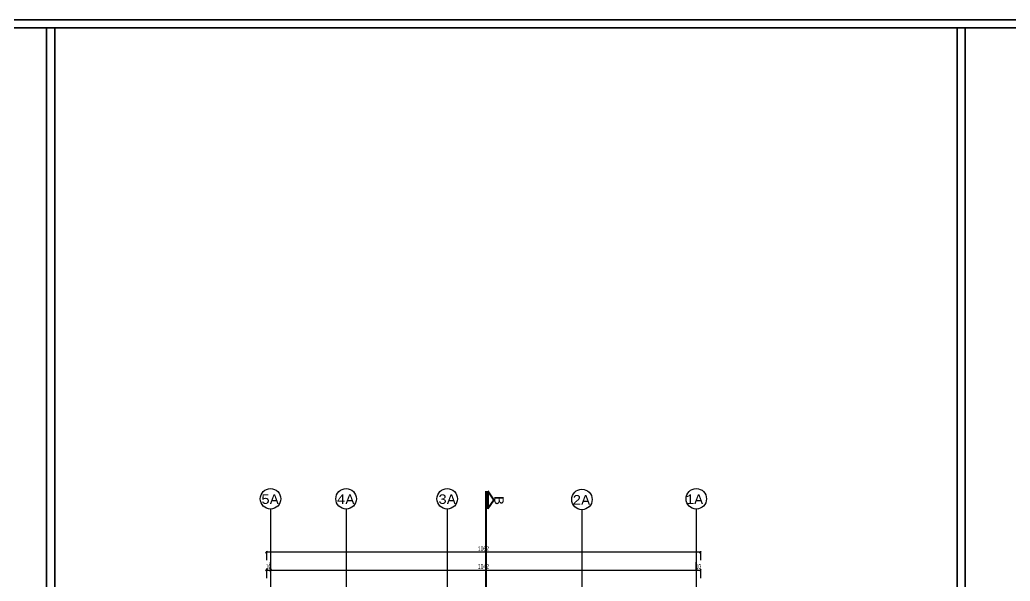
# Model space of a CAD drawing. Header units: inches. Extents: x -7543 to -822, y 102837 to 190349.
# Drawn here: x -832.234 to -831.749, y 102837.1646 to 102837.4395 of the extents above; entities that cross this region are included whole.
import ezdxf

# ---------------------------------------------------------------- set-up
doc = ezdxf.new("R2010")
doc.units = ezdxf.units.IN
doc.header["$MEASUREMENT"] = 0
doc.linetypes.add('DASHDOTX2', pattern=[2, 1, -0.5, 0, -0.5])
doc.linetypes.add('DASHED', pattern=[19.05, 12.7, -6.35])
for name, color, linetype, lineweight in [('AKS', 1, 'Continuous', 25), ('ICOL', 55, 'Continuous', 25), ('KESİT', 7, 'Continuous', 40)]:
    doc.layers.add(name, color=color, linetype=linetype, lineweight=lineweight)
doc.layers.add('DUVAR', color=7, linetype='Continuous', lineweight=35, true_color=0xfc4642)
doc.styles.add('ISIM', font='monos.ttf', dxfattribs={"width": 1.1, "height": 200})
doc.styles.add('OLCU', font='tromand.shx', dxfattribs={"width": 0.6, "height": 12})

# ---------------------------------------------------------------- blocks, each defined once
blk = doc.blocks.new('D')
at = {"layer": 'ICOL'}
for p, q in [((2.8, 2.8), (-2.8, -2.8)), ((0, 3), (0, -25))]:
    blk.add_line(p, q, dxfattribs=at)
blk = doc.blocks.new('E')
at = {"layer": 'ICOL'}
for p, q in [((-2.8, -2.8), (2.8, 2.8)), ((0, -3), (0, 25))]:
    blk.add_line(p, q, dxfattribs=at)

msp = doc.modelspace()

# ---------------------------------------------------------------- linework, layer by layer
at = {"layer": 'AKS', "linetype": 'DASHDOTX2', "ltscale": 10}
for p, q in [((-832.11119, 102837.19993), (-832.11119, 102836.78124)), ((-832.07419, 102837.19993), (-832.07419, 102836.78124)), ((-832.02468, 102837.19993), (-832.02468, 102836.78124)), ((-831.95869, 102837.19993), (-831.95869, 102836.78124)), ((-831.90269, 102837.19993), (-831.90269, 102836.78124))]:
    msp.add_line(p, q, dxfattribs=at)
at = {"layer": 'AKS', "color": 0}
for centre in [(-832.11119, 102837.20495), (-832.07419, 102837.20495), (-832.02468, 102837.20495), (-831.95869, 102837.20462), (-831.90269, 102837.20495)]:
    msp.add_circle(centre, 0.00502, dxfattribs=at)
at = {"layer": 'DUVAR'}
for p, q in [((-837.60507, 102837.43946), (-821.98956, 102837.43946)), ((-837.60107, 102837.43546), (-821.99356, 102837.43546)), ((-832.22086, 102836.66908), (-832.22086, 102837.43546)), ((-832.21686, 102836.66908), (-832.21686, 102837.43546)), ((-831.77497, 102836.66908), (-831.77497, 102837.43546)), ((-831.77497, 102836.66908), (-831.77497, 102837.43546)), ((-831.77097, 102836.66908), (-831.77097, 102837.43546)), ((-831.77097, 102836.66908), (-831.77097, 102837.43546))]:
    msp.add_line(p, q, dxfattribs=at)
at = {"layer": 'ICOL'}
for p, q in [((-831.90085, 102837.17879), (-832.11304, 102837.17879)), ((-832.11335, 102837.17007), (-832.1135, 102837.17007)), ((-832.11319, 102837.17007), (-832.11119, 102837.17007)), ((-832.11104, 102837.17007), (-831.90285, 102837.17007)), ((-832.11104, 102837.17007), (-832.11088, 102837.17007)), ((-831.90285, 102837.17007), (-831.903, 102837.17007)), ((-831.90269, 102837.17007), (-831.90069, 102837.17007)), ((-831.90054, 102837.17007), (-831.90038, 102837.17007))]:
    msp.add_line(p, q, dxfattribs=at)
at = {"layer": 'KESİT', "linetype": 'DASHED'}
msp.add_line((-832.00581, 102837.20874), (-832.00581, 102837.02463), dxfattribs=at)
at = {"layer": 'KESİT'}
for p, q in [((-832.00474, 102837.20869), (-832.00474, 102837.2)), ((-832.00185, 102837.20434), (-832.00474, 102837.20869)), ((-832.00185, 102837.20434), (-832.00474, 102837.2))]:
    msp.add_line(p, q, dxfattribs=at)

# ---------------------------------------------------------------- block references
at = {"layer": 'ICOL', "xscale": 0.0001559999999471984, "yscale": 0.0001559999999471984, "zscale": 0.0001559999999471984, "rotation": 180}
for name, p in [('E', (-832.11319, 102837.17879)), ('D', (-832.11119, 102837.17007)), ('E', (-832.11119, 102837.17007)), ('E', (-831.90069, 102837.17007))]:
    msp.add_blockref(name, p, dxfattribs=at)
at = {"layer": 'ICOL', "xscale": 0.0001559999999471984, "yscale": 0.0001559999999471984, "zscale": 0.0001559999999471984}
for name, p in [('D', (-831.90069, 102837.17879)), ('D', (-832.11319, 102837.17007)), ('E', (-831.90269, 102837.17007)), ('D', (-831.90269, 102837.17007))]:
    msp.add_blockref(name, p, dxfattribs=at)

# ---------------------------------------------------------------- texts
at = {"layer": 'AKS', "style": 'ISIM', "width": 1.1}
for s, p in [('5A', (-832.11582, 102837.20247)), ('4A', (-832.07879, 102837.20247)), ('3A', (-832.02913, 102837.20247)), ('2A', (-831.96334, 102837.20214)), ('1A', (-831.908, 102837.20247))]:
    msp.add_text(s, height=0.00462, dxfattribs=at).set_placement(p)
msp.add_text('B', height=0.00462, rotation=270, dxfattribs=at).set_placement((-832.00159, 102837.20632))
at = {"layer": 'ICOL', "char_height": 0.0024, "attachment_point": 5, "style": 'OLCU'}
for s, insert in [('\\A1;1062', (-832.00694, 102837.18052)), ('\\A1;10', (-832.11219, 102837.1718)), ('\\A1;1042', (-832.00694, 102837.1718)), ('\\A1;10', (-831.90169, 102837.1718))]:
    msp.add_mtext(s, dxfattribs=dict(at, insert=insert))

doc.saveas('drawing.dxf')
